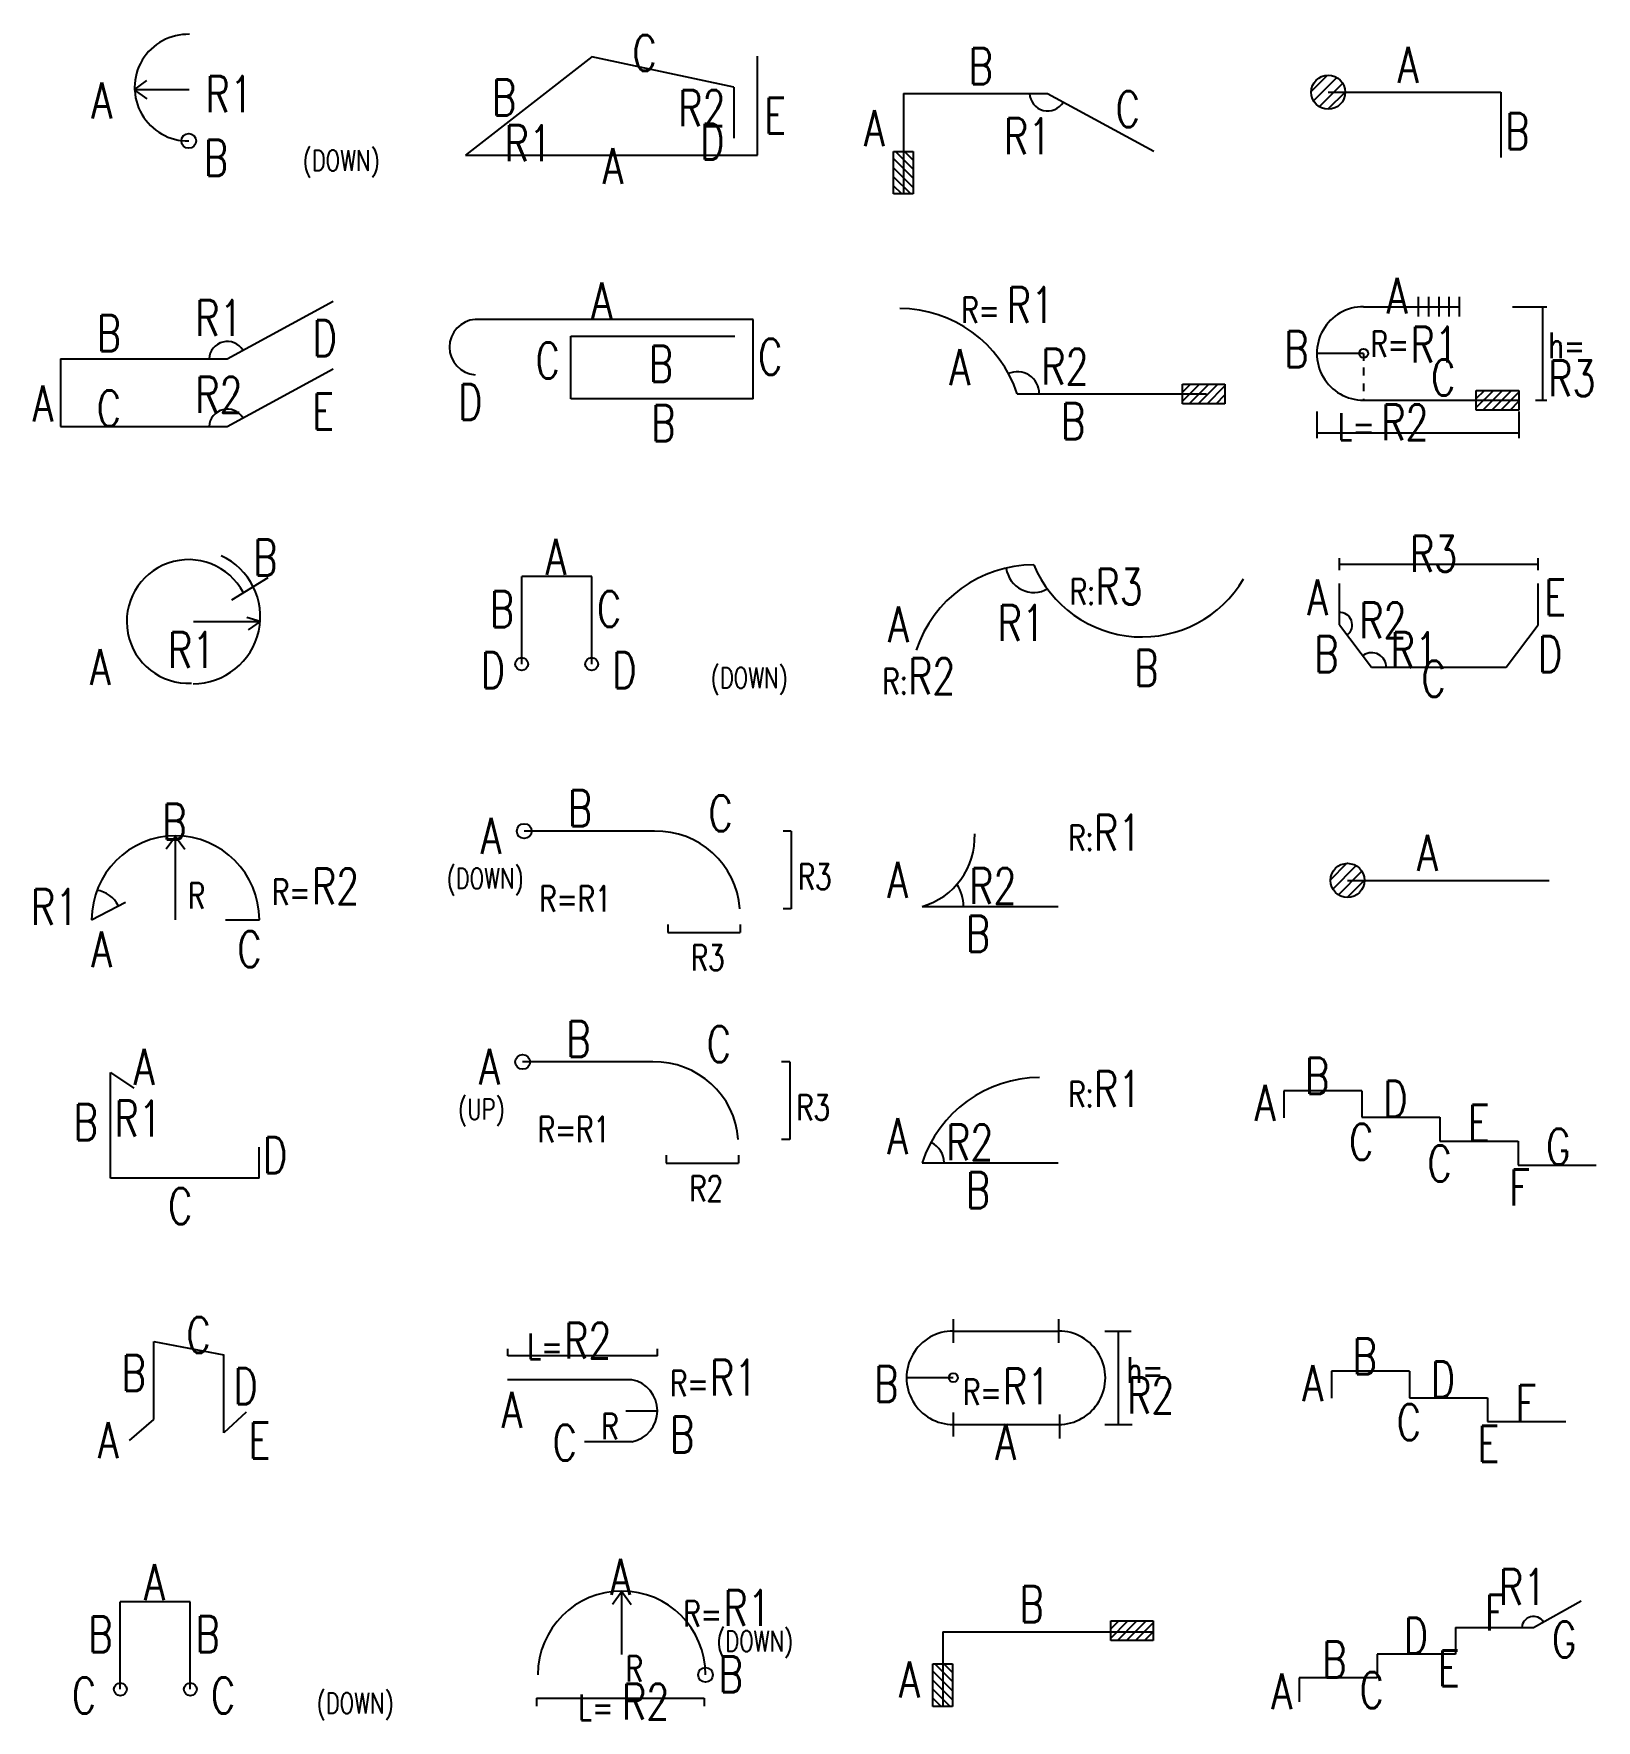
# Model space of a CAD drawing. Header units: millimetres. Extents: x -0.4 to 11.6, y -0.2 to 49.8.
# Drawn here: x 2.875 to 5.922, y 2.844 to 6.134 of the extents above; entities that cross this region are included whole.
import ezdxf
from ezdxf.enums import TextEntityAlignment as Align

# ---------------------------------------------------------------- set-up
doc = ezdxf.new("R2010")
doc.units = ezdxf.units.MM
for name, color, linetype in [('DIM', 7, 'Continuous'), ('SHOP', 2, 'Continuous'), ('Symbol_ly', 7, 'Continuous'), ('TEXT', 3, 'Continuous'), ('TEXTSHOP', 3, 'Continuous')]:
    doc.layers.add(name, color=color, linetype=linetype)
doc.styles.add('ROMANS', font='romans.shx', dxfattribs={"width": 0.75, "bigfont": 'whgtxt.shx'})

# ---------------------------------------------------------------- blocks, each defined once
blk = doc.blocks.new('SSBAR_SHP_407')
at = {"color": 2}
blk.add_line((-0.0193, 0.0744), (-0.1558, 0.0744), dxfattribs=at)
at = {"color": 40}
for centre in [(-0.1558, -0.096), (-0.0193, -0.096)]:
    blk.add_circle(centre, 0.0125, dxfattribs=at)
at = {"layer": 'DIM', "color": 2}
for p, q in [((-0.1558, -0.096), (-0.1558, 0.0744)), ((-0.0193, -0.096), (-0.0193, 0.0744))]:
    blk.add_line(p, q, dxfattribs=at)
at = {"layer": 'TEXT', "style": 'ROMANS', "width": 0.75}
blk.add_text('(DOWN)', height=0.04, dxfattribs=at).set_placement((0.2269, -0.1431))
at = {"layer": 'TEXT', "color": 4, "style": 'ROMANS', "width": 0.75}
blk.add_attdef('A', text='', height=0.07, dxfattribs=at).set_placement((-0.0891, 0.0781), align=Align.CENTER)
for tag, p in [('B', (-0.1709, -0.0238)), ('C', (-0.203, -0.1431))]:
    blk.add_attdef(tag, text='', height=0.07, dxfattribs=at).set_placement(p, align=Align.RIGHT)
for tag, p in [('B', (-0.0091, -0.0236)), ('C', (0.0209, -0.1431))]:
    blk.add_attdef(tag, p, '', height=0.07, dxfattribs=at)
blk = doc.blocks.new('SSBAR_SHP_408')
at = {"color": 2}
blk.add_line((-0.0902, 0.0823), (0.0462, 0.0563), dxfattribs=at)
at = {"color": 40}
for p, q in [((0.0896, -0.0554), (0.0462, -0.096)), ((-0.1378, -0.1109), (-0.0902, -0.07))]:
    blk.add_line(p, q, dxfattribs=at)
at = {"layer": 'DIM', "color": 2}
for p, q in [((-0.0902, -0.07), (-0.0902, 0.0823)), ((0.0462, -0.096), (0.0462, 0.0563))]:
    blk.add_line(p, q, dxfattribs=at)
at = {"layer": 'TEXT', "color": 4, "style": 'ROMANS', "width": 0.75}
for tag, p in [('C', (-0.0269, 0.06)), ('D', (0.0649, -0.0399)), ('E', (0.0945, -0.1459))]:
    blk.add_attdef(tag, p, '', height=0.07, dxfattribs=at)
for tag, p in [('B', (-0.1059, -0.0141)), ('A', (-0.159, -0.145))]:
    blk.add_attdef(tag, text='', height=0.07, dxfattribs=at).set_placement(p, align=Align.RIGHT)
blk = doc.blocks.new('SSBAR_SHP_409')
at = {"color": 40}
for p, q in [((-0.1747, -0.0992), (-0.1747, 0.1072)), ((-0.1747, 0.1072), (-0.1293, 0.0769)), ((0.1148, -0.0992), (0.1148, -0.0388)), ((0.1148, -0.0992), (-0.1747, -0.0992))]:
    blk.add_line(p, q, dxfattribs=at)
at = {"layer": 'TEXTSHOP', "color": 4, "style": 'ROMANS', "width": 0.75}
for tag, p in [('A', (-0.1296, 0.0833)), ('R1', (-0.1673, -0.0176)), ('D', (0.1223, -0.089))]:
    blk.add_attdef(tag, p, '', height=0.07, dxfattribs=at)
blk.add_attdef('B', text='', height=0.07, dxfattribs=at).set_placement((-0.1997, -0.0246), align=Align.RIGHT)
blk.add_attdef('C', text='', height=0.07, dxfattribs=at).set_placement((-0.0389, -0.1884), align=Align.CENTER)
blk = doc.blocks.new('SSBAR_SHP_410')
at = {"color": 0}
for p, q in [((-0.0482, 0.0676), (-0.0663, 0.0426)), ((-0.0482, -0.0948), (-0.0482, 0.0676)), ((-0.0482, 0.0676), (-0.0301, 0.0426))]:
    blk.add_line(p, q, dxfattribs=at)
at = {"color": 40}
for p, q in [((-0.2117, -0.0948), (-0.1454, -0.0604)), ((0.0491, -0.0948), (0.1153, -0.0948))]:
    blk.add_line(p, q, dxfattribs=at)
blk.add_arc((-0.0482, -0.0948), 0.1635, 0, 180, dxfattribs=at)
at = {"color": 7}
blk.add_arc((-0.2117, -0.0948), 0.0587, 27.8811, 79.8322, dxfattribs=at)
at = {"layer": 'TEXTSHOP', "color": 3, "style": 'ROMANS', "width": 0.75}
blk.add_text('R', height=0.05, dxfattribs=at).set_placement((-0.0073, -0.0231), align=Align.TOP_CENTER)
blk.add_text('R=', height=0.05, dxfattribs=at).set_placement((0.1397, -0.0657))
at = {"layer": 'TEXTSHOP', "color": 4, "style": 'ROMANS', "width": 0.75}
blk.add_attdef('B', text='', height=0.07, dxfattribs=at).set_placement((-0.0504, 0.0614), align=Align.CENTER)
for tag, p in [('R2', (0.2179, -0.0647)), ('C', (0.0724, -0.1873))]:
    blk.add_attdef(tag, p, '', height=0.07, dxfattribs=at)
for tag, p in [('R1', (-0.2378, -0.105)), ('A', (-0.1721, -0.1876))]:
    blk.add_attdef(tag, text='', height=0.07, dxfattribs=at).set_placement(p, align=Align.RIGHT)
blk = doc.blocks.new('SSBAR_SHP_411')
at = {"color": 0}
for p, q in [((0.0618, 0.0291), (0.1326, 0.0725)), ((-0.0133, -0.013), (0.1167, -0.0133))]:
    blk.add_line(p, q, dxfattribs=at)
at = {"color": 2}
for centre, radius, start, end in [((-0.0227, -0.013), 0.1206, 27.5958, 272.7513), ((-0.0139, -0.0036), 0.131, 269.9746, 65.194)]:
    blk.add_arc(centre, radius, start, end, dxfattribs=at)
at = {"layer": 'DIM', "color": 7}
for q in [(0.0912, -0.005), (0.0938, -0.0294)]:
    blk.add_line((0.1167, -0.0133), q, dxfattribs=at)
at = {"layer": 'TEXTSHOP', "color": 4, "style": 'ROMANS', "width": 0.75}
blk.add_attdef('B', (0.1033, 0.0767), '', height=0.07, dxfattribs=at)
blk.add_attdef('R1', text='', height=0.07, dxfattribs=at).set_placement((-0.0167, -0.1036), align=Align.CENTER)
blk.add_attdef('A', text='', height=0.07, dxfattribs=at).set_placement((-0.1746, -0.1369), align=Align.RIGHT)
blk = doc.blocks.new('SSBAR_SHP_412')
at = {"layer": 'DIM', "color": 7}
for centre in [(0.0528, -0.0023), (0.0528, -0.1343)]:
    blk.add_arc(centre, 0.0355, 31.1121, 177.359, dxfattribs=at)
at = {"layer": 'SHOP', "color": 2}
for p, q in [((0.0525, -0.0007), (0.2596, 0.1118)), ((-0.2723, -0.0007), (-0.2723, -0.1327)), ((-0.2723, -0.0007), (0.0525, -0.0007)), ((0.0525, -0.1327), (0.2596, -0.0202)), ((-0.2723, -0.1327), (0.0525, -0.1327))]:
    blk.add_line(p, q, dxfattribs=at)
at = {"layer": 'TEXTSHOP', "color": 4, "style": 'ROMANS', "width": 0.75}
for tag, p in [('R1', (-0.0097, 0.044)), ('D', (0.2193, 0.0047)), ('R2', (-0.0097, -0.1058)), ('E', (0.2182, -0.1385))]:
    blk.add_attdef(tag, p, '', height=0.07, dxfattribs=at)
for tag, p in [('B', (-0.1781, 0.0143)), ('C', (-0.1781, -0.1323))]:
    blk.add_attdef(tag, text='', height=0.07, dxfattribs=at).set_placement(p, align=Align.CENTER)
blk.add_attdef('A', text='', height=0.07, dxfattribs=at).set_placement((-0.2864, -0.123), align=Align.RIGHT)
blk = doc.blocks.new('SSBAR_SHP_413')
at = {"color": 0}
for p, q in [((-0.1291, 0.0243), (-0.1041, 0.0424)), ((-0.0214, 0.0242), (-0.1291, 0.0243)), ((-0.1291, 0.0243), (-0.1041, 0.0062))]:
    blk.add_line(p, q, dxfattribs=at)
at = {"color": 40}
blk.add_circle((-0.0223, -0.0755), 0.0144, dxfattribs=at)
blk.add_arc((-0.0239, 0.0284), 0.104, 88.2457, 270.9126, dxfattribs=at)
at = {"layer": 'TEXTSHOP', "color": 3, "style": 'ROMANS', "width": 0.75}
blk.add_text('(DOWN)', height=0.04, dxfattribs=at).set_placement((0.1996, -0.1338))
at = {"layer": 'TEXTSHOP', "color": 4, "style": 'ROMANS', "width": 0.75}
blk.add_attdef('A', text='', height=0.07, dxfattribs=at).set_placement((-0.1715, -0.0317), align=Align.RIGHT)
for tag, p in [('R1', (0.0104, -0.0192)), ('B', (0.007, -0.1437))]:
    blk.add_attdef(tag, p, '', height=0.07, dxfattribs=at)
blk = doc.blocks.new('SSBAR_SHP_507')
at = {"color": 0}
for p, q in [((0.022, 0.0946), (0.0038, 0.0696)), ((0.022, -0.0283), (0.022, 0.0946)), ((0.022, 0.0946), (0.0401, 0.0696))]:
    blk.add_line(p, q, dxfattribs=at)
at = {"color": 40}
for p, q in [((-0.1441, -0.1135), (-0.1441, -0.1289)), ((-0.1441, -0.1135), (0.1829, -0.1135)), ((0.1829, -0.1135), (0.1829, -0.1289))]:
    blk.add_line(p, q, dxfattribs=at)
blk.add_circle((0.1854, -0.0678), 0.0144, dxfattribs=at)
blk.add_arc((0.022, -0.0678), 0.1635, 0, 180, dxfattribs=at)
at = {"layer": 'TEXTSHOP', "color": 3, "style": 'ROMANS', "width": 0.75}
for s, height, p in [('R=', 0.05, (0.1421, 0.0266)), ('(DOWN)', 0.04, (0.206, -0.022)), ('R', 0.05, (0.0295, -0.081)), ('L=    ', 0.05, (-0.0632, -0.1563))]:
    blk.add_text(s, height=height, dxfattribs=at).set_placement(p)
at = {"layer": 'TEXTSHOP', "color": 4, "style": 'ROMANS', "width": 0.75}
blk.add_attdef('A', text='', height=0.07, dxfattribs=at).set_placement((0.0198, 0.0884), align=Align.CENTER)
for tag, p in [('R1', (0.2203, 0.0276)), ('B', (0.211, -0.1019)), ('R2', (0.0226, -0.1552))]:
    blk.add_attdef(tag, p, '', height=0.07, dxfattribs=at)
blk = doc.blocks.new('SSBAR_SHP_508')
at = {"color": 40}
for p, q in [((-0.2004, 0.0542), (-0.2004, 0.0679)), ((0.0917, 0.0542), (0.0917, 0.0679)), ((0.0917, 0.0542), (-0.2004, 0.0542)), ((0.0415, 0.0078), (-0.2008, 0.0078)), ((0.0301, -0.0527), (0.0917, -0.0528)), ((0.0415, -0.1133), (-0.0507, -0.1133))]:
    blk.add_line(p, q, dxfattribs=at)
at = {"color": 2}
blk.add_arc((0.0301, -0.0527), 0.0616, 280.6823, 79.3185, dxfattribs=at)
at = {"layer": 'TEXTSHOP', "color": 3, "style": 'ROMANS', "width": 0.75}
for s, p in [('L=', (-0.0931, 0.048)), ('R', (0.0158, -0.1081))]:
    blk.add_text(s, height=0.05, dxfattribs=at).set_placement(p, align=Align.RIGHT)
blk.add_text('R=', height=0.05, dxfattribs=at).set_placement((0.1161, -0.0241))
at = {"layer": 'TEXTSHOP', "color": 4, "style": 'ROMANS', "width": 0.75}
for tag, p in [('R2', (-0.0903, 0.0491)), ('R1', (0.1942, -0.0232)), ('B', (0.116, -0.134))]:
    blk.add_attdef(tag, p, '', height=0.07, dxfattribs=at)
for tag, p in [('A', (-0.1719, -0.0857)), ('C', (-0.0656, -0.15))]:
    blk.add_attdef(tag, text='', height=0.07, dxfattribs=at).set_placement(p, align=Align.RIGHT)
blk = doc.blocks.new('SSBAR_SHP_511')
at = {"color": 2}
blk.add_line((-0.0365, 0.0744), (-0.173, 0.0744), dxfattribs=at)
at = {"color": 40}
for centre in [(-0.173, -0.096), (-0.0365, -0.096)]:
    blk.add_circle(centre, 0.0125, dxfattribs=at)
at = {"layer": 'DIM', "color": 2}
for p, q in [((-0.173, -0.096), (-0.173, 0.0744)), ((-0.0365, -0.096), (-0.0365, 0.0744))]:
    blk.add_line(p, q, dxfattribs=at)
at = {"layer": 'TEXT', "style": 'ROMANS', "width": 0.75}
blk.add_text('(DOWN)', height=0.04, dxfattribs=at).set_placement((0.1953, -0.1431))
at = {"layer": 'TEXT', "color": 4, "style": 'ROMANS', "width": 0.75}
blk.add_attdef('A', text='', height=0.07, dxfattribs=at).set_placement((-0.1063, 0.0781), align=Align.CENTER)
for tag, p in [('B', (-0.1881, -0.0238)), ('D', (-0.2056, -0.1431))]:
    blk.add_attdef(tag, text='', height=0.07, dxfattribs=at).set_placement(p, align=Align.RIGHT)
for tag, p in [('C', (-0.0263, -0.0236)), ('D', (0.0037, -0.1431))]:
    blk.add_attdef(tag, p, '', height=0.07, dxfattribs=at)
blk = doc.blocks.new('SSBAR_SHP_512')
at = {"color": 2}
for p, q in [((-0.0773, -0.0787), (-0.0773, 0.0435)), ((-0.0773, 0.0435), (0.2426, 0.0435)), ((0.2786, -0.0787), (-0.0773, -0.0787))]:
    blk.add_line(p, q, dxfattribs=at)
blk.add_arc((-0.2599, 0.0223), 0.0541, 93.999, 266.001, dxfattribs=at)
at = {"layer": 'SHOP', "color": 2}
for p, q in [((0.2786, 0.0762), (-0.2636, 0.0762)), ((0.2786, -0.0787), (0.2786, 0.0762))]:
    blk.add_line(p, q, dxfattribs=at)
at = {"layer": 'TEXTSHOP', "color": 4, "style": 'ROMANS', "width": 0.75}
for tag, p in [('A', (-0.0168, 0.0781)), ('B', (0.0985, -0.0455)), ('D', (-0.2733, -0.1198)), ('B', (0.1029, -0.1611))]:
    blk.add_attdef(tag, text='', height=0.07, dxfattribs=at).set_placement(p, align=Align.CENTER)
blk.add_attdef('C', (0.288, -0.0316), '', height=0.07, dxfattribs=at)
blk.add_attdef('C', text='', height=0.07, dxfattribs=at).set_placement((-0.0988, -0.039), align=Align.RIGHT)
blk = doc.blocks.new('SSBAR_SHP_513')
at = {"color": 2}
for p, q in [((0.2869, -0.1034), (0.2869, 0.0899)), ((0.2407, 0.0291), (0.2407, -0.0703))]:
    blk.add_line(p, q, dxfattribs=at)
at = {"layer": 'SHOP', "color": 2}
for p, q in [((-0.0364, 0.0885), (-0.2824, -0.1034)), ((0.2407, 0.0291), (-0.0364, 0.0885)), ((-0.2824, -0.1034), (0.2869, -0.1034))]:
    blk.add_line(p, q, dxfattribs=at)
at = {"layer": 'TEXTSHOP', "color": 4, "style": 'ROMANS', "width": 0.75}
for tag, p in [('C', (0.0428, 0.0609)), ('E', (0.3, -0.0614)), ('R1', (-0.2063, -0.1151))]:
    blk.add_attdef(tag, p, '', height=0.07, dxfattribs=at)
for tag, p in [('B', (-0.1837, -0.0257)), ('R2', (0.2243, -0.0465)), ('D', (0.2221, -0.112))]:
    blk.add_attdef(tag, text='', height=0.07, dxfattribs=at).set_placement(p, align=Align.RIGHT)
blk.add_attdef('A', text='', height=0.07, dxfattribs=at).set_placement((0.0048, -0.1596), align=Align.CENTER)
blk = doc.blocks.new('SSBAR_SHP_607')
at = {"color": 40}
for p, q in [((0.1757, -0.0009), (0.1757, 0.0374)), ((0.1757, 0.0374), (0.2586, 0.0374)), ((0.1757, 0.004), (0.2091, 0.0374)), ((0.1757, 0.0217), (0.1914, 0.0374)), ((0.1885, -0.0009), (0.2268, 0.0374)), ((0.2061, -0.0009), (0.2445, 0.0374)), ((0.2238, -0.0009), (0.2586, 0.0339)), ((0.2586, 0.0374), (0.2586, -0.0009)), ((0.2415, -0.0009), (0.2586, 0.0163)), ((0.2586, -0.0009), (0.1757, -0.0009)), ((-0.1711, -0.0463), (-0.1328, -0.0463)), ((-0.1711, -0.1293), (-0.1711, -0.0463)), ((-0.1328, -0.0988), (-0.1711, -0.0605)), ((-0.1328, -0.0811), (-0.1676, -0.0463)), ((-0.1328, -0.0635), (-0.1499, -0.0463)), ((-0.1328, -0.0463), (-0.1328, -0.1293)), ((-0.1328, -0.1165), (-0.1711, -0.0782)), ((-0.1377, -0.1293), (-0.1711, -0.0959)), ((-0.1554, -0.1293), (-0.1711, -0.1135)), ((-0.1328, -0.1293), (-0.1711, -0.1293))]:
    blk.add_line(p, q, dxfattribs=at)
at = {"layer": 'SHOP', "color": 2}
for q in [(0.2586, 0.0163), (-0.152, -0.1293)]:
    blk.add_line((-0.152, 0.0163), q, dxfattribs=at)
at = {"layer": 'TEXTSHOP', "color": 4, "style": 'ROMANS', "width": 0.75}
blk.add_attdef('B', text='', height=0.07, dxfattribs=at).set_placement((0.0214, 0.0349), align=Align.CENTER)
at = {"layer": 'TEXTSHOP', "color": 30, "true_color": 0xf8991e, "style": 'ROMANS', "width": 0.75}
for tag, p in [('T2', (0.1757, 0.0451)), ('O2', (0.2586, 0.0451))]:
    blk.add_attdef(tag, text='', height=0.05, dxfattribs=at).set_placement(p, align=Align.CENTER)
for tag, p in [('T1', (-0.1258, -0.0468)), ('O1', (-0.1258, -0.131))]:
    blk.add_attdef(tag, text='', height=0.05, dxfattribs=at).set_placement(p, align=Align.MIDDLE_LEFT)
blk.add_attdef('COUPLER2', text='', height=0.05, dxfattribs=at).set_placement((0.2172, -0.0085), align=Align.TOP_CENTER)
at = {"layer": 'TEXTSHOP', "color": 4, "style": 'ROMANS', "width": 0.75}
blk.add_attdef('A', text='', height=0.07, dxfattribs=at).set_placement((-0.1966, -0.1119), align=Align.RIGHT)
at = {"layer": 'TEXTSHOP', "color": 30, "true_color": 0xf8991e, "style": 'ROMANS', "width": 0.75}
blk.add_attdef('COUPLER1', text='', height=0.05, dxfattribs=at).set_placement((-0.0351, -0.1939), align=Align.MIDDLE_RIGHT)
blk = doc.blocks.new('SSBAR_SHP_608')
at = {"color": 40}
for p, q in [((-0.1314, 0.1261), (-0.1314, 0.0795)), ((-0.1314, 0.1028), (0.0739, 0.1028)), ((0.0739, 0.1261), (0.0739, 0.0795)), ((0.1644, 0.1028), (0.2154, 0.1028)), ((0.1909, -0.0796), (0.1909, 0.1028)), ((-0.1314, -0.0563), (-0.1314, -0.1029)), ((0.0759, -0.0599), (0.0759, -0.1065)), ((-0.1314, -0.0796), (0.0759, -0.0796)), ((0.1644, -0.0796), (0.2173, -0.0796))]:
    blk.add_line(p, q, dxfattribs=at)
at = {"color": 0}
blk.add_line((-0.1314, 0.0116), (-0.2226, 0.0116), dxfattribs=at)
at = {"color": 2}
blk.add_circle((-0.1314, 0.0116), 0.00875, dxfattribs=at)
for centre, start, end in [((-0.1314, 0.0116), 90, 270.0005), ((0.0739, 0.0116), 269.9995, 90)]:
    blk.add_arc(centre, 0.0912, start, end, dxfattribs=at)
at = {"layer": 'TEXTSHOP', "color": 3, "style": 'ROMANS', "width": 0.75}
for s, p in [('h=', (0.2061, 0.0019)), ('R=', (-0.1127, -0.0409))]:
    blk.add_text(s, height=0.05, dxfattribs=at).set_placement(p)
at = {"layer": 'TEXTSHOP', "color": 4, "style": 'ROMANS', "width": 0.75}
blk.add_attdef('B', text='', height=0.07, dxfattribs=at).set_placement((-0.2387, -0.0355), align=Align.RIGHT)
for tag, p in [('R1', (-0.0345, -0.04)), ('R2', (0.2075, -0.0579))]:
    blk.add_attdef(tag, p, '', height=0.07, dxfattribs=at)
blk.add_attdef('A', text='', height=0.07, dxfattribs=at).set_placement((-0.0293, -0.1484), align=Align.CENTER)
blk = doc.blocks.new('SSBAR_SHP_609')
at = {"color": 2}
blk.add_line((-0.1924, -0.069), (0.0733, -0.069), dxfattribs=at)
blk.add_arc((0.0383, -0.1455), 0.243, 90.344, 161.645, dxfattribs=at)
at = {"color": 40}
blk.add_arc((-0.1924, -0.069), 0.0431, 0.434, 65.0551, dxfattribs=at)
at = {"layer": 'TEXTSHOP', "style": 'ROMANS', "width": 0.75}
blk.add_text('R:', height=0.05, dxfattribs=at).set_placement((0.1425, 0.0399), align=Align.RIGHT)
at = {"layer": 'TEXTSHOP', "color": 4, "style": 'ROMANS', "width": 0.75}
for tag, p in [('R1', (0.1429, 0.0399)), ('R2', (-0.1455, -0.064))]:
    blk.add_attdef(tag, p, '', height=0.07, dxfattribs=at)
blk.add_attdef('A', text='', height=0.07, dxfattribs=at).set_placement((-0.2195, -0.0521), align=Align.RIGHT)
blk.add_attdef('B', text='', height=0.07, dxfattribs=at).set_placement((-0.0834, -0.1572), align=Align.CENTER)
blk = doc.blocks.new('SSBAR_SHP_610')
at = {"color": 2}
blk.add_line((-0.1924, -0.069), (0.0733, -0.069), dxfattribs=at)
blk.add_arc((-0.2311, 0.0671), 0.1415, 285.8638, 2.1696, dxfattribs=at)
at = {"color": 40}
blk.add_arc((-0.1924, -0.069), 0.0809, 360, 32.5606, dxfattribs=at)
at = {"layer": 'TEXTSHOP', "style": 'ROMANS', "width": 0.75}
blk.add_text('R:', height=0.05, dxfattribs=at).set_placement((0.1425, 0.0399), align=Align.RIGHT)
at = {"layer": 'TEXTSHOP', "color": 4, "style": 'ROMANS', "width": 0.75}
for tag, p in [('R1', (0.1429, 0.0399)), ('R2', (-0.1005, -0.064))]:
    blk.add_attdef(tag, p, '', height=0.07, dxfattribs=at)
blk.add_attdef('A', text='', height=0.07, dxfattribs=at).set_placement((-0.2195, -0.0521), align=Align.RIGHT)
blk.add_attdef('B', text='', height=0.07, dxfattribs=at).set_placement((-0.0834, -0.1572), align=Align.CENTER)
blk = doc.blocks.new('SSBAR_SHP_611')
at = {"color": 2}
blk.add_arc((0.0268, -0.1455), 0.243, 90.344, 161.645, dxfattribs=at)
at = {"color": 40}
for centre, radius, start, end in [((0.0254, 0.0975), 0.0539, 187.3449, 300.2836), ((0.2369, 0.1861), 0.2293, 202.7176, 329.6277)]:
    blk.add_arc(centre, radius, start, end, dxfattribs=at)
at = {"layer": 'TEXTSHOP', "style": 'ROMANS', "width": 0.75}
for p in [(0.1453, 0.0199), (-0.2201, -0.1549)]:
    blk.add_text('R:', height=0.05, dxfattribs=at).set_placement(p, align=Align.RIGHT)
at = {"layer": 'TEXTSHOP', "color": 4, "style": 'ROMANS', "width": 0.75}
for tag, p in [('R3', (0.1458, 0.0199)), ('R2', (-0.2196, -0.1549))]:
    blk.add_attdef(tag, p, '', height=0.07, dxfattribs=at)
for tag, p in [('A', (-0.2181, -0.0535)), ('R1', (0.0473, -0.0509))]:
    blk.add_attdef(tag, text='', height=0.07, dxfattribs=at).set_placement(p, align=Align.RIGHT)
blk.add_attdef('B', text='', height=0.07, dxfattribs=at).set_placement((0.2449, -0.1385), align=Align.CENTER)
blk = doc.blocks.new('SSBAR_SHP_612')
at = {"color": 40}
for p, q in [((0.3155, -0.0882), (0.3155, -0.0499)), ((0.3155, -0.0499), (0.3984, -0.0499)), ((0.3155, -0.0833), (0.3489, -0.0499)), ((0.3155, -0.0656), (0.3312, -0.0499)), ((0.3283, -0.0882), (0.3666, -0.0499)), ((0.3459, -0.0882), (0.3843, -0.0499)), ((0.3636, -0.0882), (0.3984, -0.0534)), ((0.3984, -0.0499), (0.3984, -0.0882)), ((0.3984, -0.0882), (0.3155, -0.0882)), ((0.3813, -0.0882), (0.3984, -0.071))]:
    blk.add_line(p, q, dxfattribs=at)
at = {"color": 2}
blk.add_line((-0.0068, -0.069), (0.3622, -0.069), dxfattribs=at)
blk.add_arc((-0.2374, -0.1455), 0.243, 18.355, 89.656, dxfattribs=at)
at = {"color": 40}
blk.add_arc((-0.0068, -0.069), 0.0431, 0.434, 113.6873, dxfattribs=at)
at = {"layer": 'TEXTSHOP', "style": 'ROMANS', "width": 0.75}
blk.add_text('R=', height=0.05, dxfattribs=at).set_placement((-0.0405, 0.0694), align=Align.RIGHT)
at = {"layer": 'TEXTSHOP', "color": 4, "style": 'ROMANS', "width": 0.75}
for tag, p in [('R1', (-0.027, 0.0694)), ('R2', (0.0401, -0.051))]:
    blk.add_attdef(tag, p, '', height=0.07, dxfattribs=at)
blk.add_attdef('A', text='', height=0.07, dxfattribs=at).set_placement((-0.0984, -0.0521), align=Align.RIGHT)
at = {"layer": 'TEXTSHOP', "color": 30, "true_color": 0xf8991e, "style": 'ROMANS', "width": 0.75}
for tag, p in [('T1', (0.3155, -0.0422)), ('O1', (0.3984, -0.0422))]:
    blk.add_attdef(tag, text='', height=0.05, dxfattribs=at).set_placement(p, align=Align.CENTER)
at = {"layer": 'TEXTSHOP', "color": 4, "style": 'ROMANS', "width": 0.75}
blk.add_attdef('B', text='', height=0.07, dxfattribs=at).set_placement((0.1022, -0.1572), align=Align.CENTER)
at = {"layer": 'TEXTSHOP', "color": 30, "true_color": 0xf8991e, "style": 'ROMANS', "width": 0.75}
blk.add_attdef('COUPLER1', text='', height=0.05, dxfattribs=at).set_placement((0.3569, -0.0958), align=Align.TOP_CENTER)
blk = doc.blocks.new('SSBAR_SHP_613')
at = {"color": 40}
for p, q in [((-0.2478, -0.096), (-0.2094, -0.096)), ((-0.2478, -0.179), (-0.2478, -0.096)), ((-0.2094, -0.1308), (-0.2442, -0.096)), ((-0.2094, -0.1132), (-0.2266, -0.096)), ((-0.2094, -0.096), (-0.2094, -0.179)), ((-0.2094, -0.1485), (-0.2478, -0.1102)), ((-0.2094, -0.1662), (-0.2478, -0.1279)), ((-0.2143, -0.179), (-0.2478, -0.1456)), ((-0.232, -0.179), (-0.2478, -0.1632)), ((-0.2094, -0.179), (-0.2478, -0.179))]:
    blk.add_line(p, q, dxfattribs=at)
at = {"layer": 'DIM', "color": 7}
blk.add_arc((0.0528, 0.0184), 0.0355, 182.641, 328.8879, dxfattribs=at)
at = {"layer": 'SHOP', "color": 2}
for p, q in [((-0.2286, 0.0167), (-0.2286, -0.179)), ((-0.2286, 0.0167), (0.0525, 0.0167)), ((0.0525, 0.0167), (0.2596, -0.0958))]:
    blk.add_line(p, q, dxfattribs=at)
at = {"layer": 'TEXTSHOP', "color": 4, "style": 'ROMANS', "width": 0.75}
for tag, p in [('B', (-0.0778, 0.0354)), ('R1', (0.0136, -0.1015))]:
    blk.add_attdef(tag, text='', height=0.07, dxfattribs=at).set_placement(p, align=Align.CENTER)
blk.add_attdef('C', (0.1852, -0.0486), '', height=0.07, dxfattribs=at)
blk.add_attdef('A', text='', height=0.07, dxfattribs=at).set_placement((-0.2651, -0.0855), align=Align.RIGHT)
at = {"layer": 'TEXTSHOP', "color": 30, "true_color": 0xf8991e, "style": 'ROMANS', "width": 0.75}
for tag, p in [('T1', (-0.2024, -0.0965)), ('O1', (-0.2024, -0.1807))]:
    blk.add_attdef(tag, text='', height=0.05, dxfattribs=at).set_placement(p, align=Align.MIDDLE_LEFT)
blk.add_attdef('COUPLER1', text='', height=0.05, dxfattribs=at).set_placement((-0.265, -0.1375), align=Align.MIDDLE_RIGHT)
blk = doc.blocks.new('SSBAR_SHP_707')
at = {"color": 2}
for p, q in [((0.0477, -0.0273), (-0.1048, -0.0273)), ((-0.1048, -0.0273), (-0.1048, -0.0739)), ((-0.1048, -0.0739), (-0.2572, -0.0739)), ((-0.2572, -0.0739), (-0.2572, -0.1206))]:
    blk.add_line(p, q, dxfattribs=at)
at = {"layer": 'DIM', "color": 7}
blk.add_arc((0.2, 0.0234), 0.0227, 31.1121, 177.359, dxfattribs=at)
at = {"layer": 'SHOP', "color": 2}
for p, q in [((0.1998, 0.0245), (0.2928, 0.0763)), ((0.0477, 0.0245), (0.0477, -0.0273)), ((0.0477, 0.0245), (0.1998, 0.0245))]:
    blk.add_line(p, q, dxfattribs=at)
at = {"layer": 'TEXTSHOP', "color": 4, "style": 'ROMANS', "width": 0.75}
for tag, p in [('R1', (0.225, 0.0685)), ('F', (0.1454, 0.0184)), ('D', (-0.0057, -0.0264)), ('B', (-0.1645, -0.073)), ('A', (-0.2705, -0.135))]:
    blk.add_attdef(tag, text='', height=0.07, dxfattribs=at).set_placement(p, align=Align.RIGHT)
for tag, p in [('G', (0.236, -0.034)), ('E', (0.0136, -0.0902)), ('C', (-0.1392, -0.1326))]:
    blk.add_attdef(tag, p, '', height=0.07, dxfattribs=at)
blk = doc.blocks.new('SSBAR_SHP_708')
at = {"color": 2}
for p, q in [((-0.1941, 0.0245), (-0.1941, -0.0283)), ((-0.042, -0.0273), (0.1104, -0.0273)), ((0.1104, -0.0273), (0.1104, -0.0739)), ((0.1104, -0.0739), (0.2628, -0.0739))]:
    blk.add_line(p, q, dxfattribs=at)
at = {"layer": 'SHOP', "color": 2}
for q in [(-0.1941, 0.0245), (-0.042, -0.0273)]:
    blk.add_line((-0.042, 0.0245), q, dxfattribs=at)
at = {"layer": 'TEXTSHOP', "color": 4, "style": 'ROMANS', "width": 0.75}
for tag, p in [('B', (-0.1526, 0.0184)), ('D', (-0.0001, -0.0264)), ('F', (0.1649, -0.073))]:
    blk.add_attdef(tag, p, '', height=0.07, dxfattribs=at)
for tag, p in [('A', (-0.21, -0.034)), ('C', (-0.0193, -0.11)), ('E', (0.1335, -0.1524))]:
    blk.add_attdef(tag, text='', height=0.07, dxfattribs=at).set_placement(p, align=Align.RIGHT)
blk = doc.blocks.new('SSBAR_SHP_709')
at = {"color": 2}
for p, q in [((-0.287, 0.0715), (-0.287, 0.0187)), ((-0.1349, 0.0198), (0.0175, 0.0198)), ((0.0175, 0.0198), (0.0175, -0.0269)), ((0.0175, -0.0269), (0.17, -0.0269)), ((0.17, -0.0269), (0.17, -0.0735)), ((0.17, -0.0735), (0.3224, -0.0735))]:
    blk.add_line(p, q, dxfattribs=at)
at = {"layer": 'SHOP', "color": 2}
for q in [(-0.287, 0.0715), (-0.1349, 0.0198)]:
    blk.add_line((-0.1349, 0.0715), q, dxfattribs=at)
at = {"layer": 'TEXTSHOP', "color": 4, "style": 'ROMANS', "width": 0.75}
for tag, p in [('B', (-0.2455, 0.0655)), ('D', (-0.093, 0.0207)), ('E', (0.072, -0.026)), ('G', (0.2245, -0.0726))]:
    blk.add_attdef(tag, p, '', height=0.07, dxfattribs=at)
for tag, p in [('A', (-0.3029, 0.013)), ('C', (-0.1122, -0.063)), ('C', (0.0406, -0.1054)), ('F', (0.193, -0.152))]:
    blk.add_attdef(tag, text='', height=0.07, dxfattribs=at).set_placement(p, align=Align.RIGHT)
blk = doc.blocks.new('SSBAR_SHP_710')
at = {"layer": 'SHOP', "color": 2}
blk.add_line((-0.1627, -0.0181), (0.2305, -0.0181), dxfattribs=at)
at = {"layer": 'Symbol_ly', "ltscale": 3}
for p, q in [((-0.196, -0.0169), (-0.1639, 0.0152)), ((-0.1915, -0.0349), (-0.146, 0.0107)), ((-0.1805, -0.0463), (-0.1345, -0.0003)), ((-0.1632, -0.0515), (-0.1294, -0.0176))]:
    blk.add_line(p, q, dxfattribs=at)
blk.add_circle((-0.1627, -0.0181), 0.0333, dxfattribs=at)
at = {"layer": 'TEXTSHOP', "color": 4, "style": 'ROMANS', "width": 0.75}
blk.add_attdef('A', text='', height=0.07, dxfattribs=at).set_placement((-0.0068, 0.0005), align=Align.CENTER)
blk = doc.blocks.new('SSBAR_SHP_711')
at = {"color": 40}
for p, q in [((-0.1781, 0.0868), (-0.1781, 0.1105)), ((-0.1781, 0.0988), (0.2093, 0.0988)), ((0.2093, 0.0868), (0.2093, 0.1105)), ((-0.1781, -0.0198), (-0.1156, -0.1023)), ((0.1468, -0.1023), (0.2093, -0.0198))]:
    blk.add_line(p, q, dxfattribs=at)
for centre, radius, start, end in [((-0.1781, -0.0198), 0.0246, 307.405, 93.493), ((-0.1156, -0.1023), 0.0283, 359.2125, 123.8172)]:
    blk.add_arc(centre, radius, start, end, dxfattribs=at)
at = {"layer": 'SHOP', "color": 2}
for p, q in [((-0.1781, -0.0198), (-0.1781, 0.0608)), ((0.2093, -0.0198), (0.2093, 0.0608)), ((-0.1156, -0.1023), (0.1468, -0.1023))]:
    blk.add_line(p, q, dxfattribs=at)
at = {"layer": 'TEXTSHOP', "color": 4, "style": 'ROMANS', "width": 0.75}
for tag, p in [('R3', (0.0052, 0.0841)), ('C', (0.0052, -0.1597))]:
    blk.add_attdef(tag, text='', height=0.07, dxfattribs=at).set_placement(p, align=Align.CENTER)
for tag, p in [('A', (-0.2008, -0.0009)), ('B', (-0.1801, -0.1116))]:
    blk.add_attdef(tag, text='', height=0.07, dxfattribs=at).set_placement(p, align=Align.RIGHT)
for tag, p in [('E', (0.2207, -0.0009)), ('R2', (-0.1398, -0.0459)), ('R1', (-0.0786, -0.104)), ('D', (0.2086, -0.1116))]:
    blk.add_attdef(tag, p, '', height=0.07, dxfattribs=at)
blk = doc.blocks.new('SSBAR_SHP_712')
at = {"color": 40}
for p, q in [((-0.1314, 0.101), (0.0551, 0.101)), ((-0.0249, 0.1202), (-0.0249, 0.0818)), ((-0.0049, 0.1202), (-0.0049, 0.0818)), ((0.0151, 0.1202), (0.0151, 0.0818)), ((0.0351, 0.1202), (0.0351, 0.0818)), ((0.0551, 0.1202), (0.0551, 0.0818)), ((0.1588, 0.101), (0.2263, 0.101)), ((0.2185, -0.0814), (0.2185, 0.1005)), ((0.0884, -0.078), (0.1042, -0.0622)), ((0.0884, -0.0957), (0.1219, -0.0622)), ((0.0884, -0.0622), (0.1714, -0.0622)), ((0.0884, -0.1005), (0.0884, -0.0622)), ((0.1012, -0.1005), (0.1396, -0.0622)), ((0.1189, -0.1005), (0.1572, -0.0622)), ((0.1366, -0.1005), (0.1714, -0.0657)), ((0.1714, -0.0622), (0.1714, -0.1005)), ((-0.1314, -0.0814), (0.1714, -0.0814)), ((0.1543, -0.1005), (0.1714, -0.0834)), ((0.204, -0.0814), (0.2263, -0.0814)), ((-0.2226, -0.1034), (-0.2226, -0.1553)), ((0.1714, -0.1005), (0.0884, -0.1005)), ((0.1714, -0.1034), (0.1714, -0.1553)), ((-0.2226, -0.145), (0.1714, -0.145))]:
    blk.add_line(p, q, dxfattribs=at)
at = {"color": 0}
for p, q in [((-0.1314, 0.0098), (-0.2226, 0.0098)), ((-0.1314, 0.0098), (-0.1314, -0.0048)), ((-0.1314, -0.0179), (-0.1314, -0.0332)), ((-0.1314, -0.0485), (-0.1314, -0.0638)), ((-0.1314, -0.0784), (-0.1314, -0.0814))]:
    blk.add_line(p, q, dxfattribs=at)
at = {"color": 2}
blk.add_circle((-0.1314, 0.0098), 0.00875, dxfattribs=at)
blk.add_arc((-0.1314, 0.0098), 0.0912, 90, 270.0005, dxfattribs=at)
at = {"layer": 'TEXTSHOP', "color": 3, "style": 'ROMANS', "width": 0.75}
for s, height, p in [('R=', 0.05, (-0.1181, 0.0033)), ('h=', 0.05, (0.2286, 0.0005)), ('L=', 0.05292, (-0.1821, -0.1596))]:
    blk.add_text(s, height=height, dxfattribs=at).set_placement(p)
at = {"layer": 'TEXTSHOP', "color": 30, "true_color": 0xf8991e, "style": 'ROMANS', "width": 0.75}
for tag, p in [('COUPLER1', (0.0379, 0.1702)), ('COUPLER2', (0.0433, -0.1156))]:
    blk.add_attdef(tag, text='', height=0.05, dxfattribs=at).set_placement(p, align=Align.TOP_LEFT)
at = {"layer": 'TEXTSHOP', "color": 4, "style": 'ROMANS', "width": 0.75}
for tag, p in [('A', (-0.0456, 0.0876)), ('B', (-0.2387, -0.0168))]:
    blk.add_attdef(tag, text='', height=0.07, dxfattribs=at).set_placement(p, align=Align.RIGHT)
for tag, p in [('R1', (-0.04, 0.0043)), ('R3', (0.2286, -0.0738)), ('R2', (-0.0969, -0.1596))]:
    blk.add_attdef(tag, p, '', height=0.07, dxfattribs=at)
blk.add_attdef('C', text='', height=0.07, dxfattribs=at).set_placement((-0.0319, -0.072), align=Align.CENTER)
at = {"layer": 'TEXTSHOP', "color": 30, "true_color": 0xf8991e, "style": 'ROMANS', "width": 0.75}
for tag, p in [('T2', (0.0932, -0.0546)), ('O2', (0.1761, -0.0546))]:
    blk.add_attdef(tag, text='', height=0.05, dxfattribs=at).set_placement(p, align=Align.CENTER)
blk = doc.blocks.new('SSBAR_SHP_713')
at = {"color": 2}
blk.add_line((0.136, 0.0194), (0.136, -0.1082), dxfattribs=at)
at = {"layer": 'SHOP', "color": 2}
blk.add_line((-0.2003, 0.0194), (0.136, 0.0194), dxfattribs=at)
at = {"layer": 'Symbol_ly', "ltscale": 3}
for p, q in [((-0.2336, 0.0206), (-0.2015, 0.0527)), ((-0.2291, 0.0027), (-0.1835, 0.0482)), ((-0.2181, -0.0088), (-0.1721, 0.0372)), ((-0.2008, -0.0139), (-0.1669, 0.0199))]:
    blk.add_line(p, q, dxfattribs=at)
blk.add_circle((-0.2003, 0.0194), 0.0333, dxfattribs=at)
at = {"layer": 'TEXTSHOP', "color": 4, "style": 'ROMANS', "width": 0.75}
blk.add_attdef('A', text='', height=0.07, dxfattribs=at).set_placement((-0.0444, 0.038), align=Align.CENTER)
blk.add_attdef('B', (0.1446, -0.0917), '', height=0.07, dxfattribs=at)
blk = doc.blocks.new('SSBAR_SHP_510')
at = {"color": 2}
blk.add_line((0.1013, 0.0768), (-0.1528, 0.0768), dxfattribs=at)
at = {"color": 40}
for p, q in [((0.3679, 0.0768), (0.352, 0.0768)), ((0.3679, 0.0768), (0.3679, -0.0746)), ((0.3679, -0.0746), (0.352, -0.0746)), ((0.1272, -0.1052), (0.1272, -0.1207)), ((0.1272, -0.1207), (0.2681, -0.1207)), ((0.2681, -0.1052), (0.2681, -0.1207))]:
    blk.add_line(p, q, dxfattribs=at)
blk.add_circle((-0.1528, 0.0768), 0.0144, dxfattribs=at)
at = {"color": 2}
blk.add_arc((0.1046, -0.0868), 0.1636, 4.2905, 91.1714, dxfattribs=at)
at = {"layer": 'TEXTSHOP', "color": 3, "style": 'ROMANS', "width": 0.75}
blk.add_text('(DOWN)', height=0.04, dxfattribs=at).set_placement((-0.1539, -0.0354), align=Align.RIGHT)
at = {"layer": 'TEXTSHOP', "style": 'ROMANS', "width": 0.75}
blk.add_text('R=', height=0.05, dxfattribs=at).set_placement((-0.048, -0.0799), align=Align.RIGHT)
at = {"layer": 'TEXTSHOP', "color": 4, "style": 'ROMANS', "width": 0.75}
for tag, height, p in [('B', 0.07, (-0.044, 0.0864)), ('R2', 0.05, (0.2049, -0.1951))]:
    blk.add_attdef(tag, text='', height=height, dxfattribs=at).set_placement(p, align=Align.CENTER)
for tag, p, height in [('C', (0.2064, 0.0765), 0.07), ('R3', (0.3806, -0.0371), 0.05), ('R1', (-0.0488, -0.0799), 0.05)]:
    blk.add_attdef(tag, p, '', height=height, dxfattribs=at)
blk.add_attdef('A', text='', height=0.07, dxfattribs=at).set_placement((-0.1971, 0.0326), align=Align.RIGHT)
blk = doc.blocks.new('SSBAR_SHP_509')
at = {"color": 2}
blk.add_line((0.1013, 0.0768), (-0.1528, 0.0768), dxfattribs=at)
at = {"color": 40}
for p, q in [((0.3679, 0.0768), (0.352, 0.0768)), ((0.3679, 0.0768), (0.3679, -0.0746)), ((0.3679, -0.0746), (0.352, -0.0746)), ((0.1272, -0.1052), (0.1272, -0.1207)), ((0.1272, -0.1207), (0.2681, -0.1207)), ((0.2681, -0.1052), (0.2681, -0.1207))]:
    blk.add_line(p, q, dxfattribs=at)
blk.add_circle((-0.1528, 0.0768), 0.0144, dxfattribs=at)
at = {"color": 2}
blk.add_arc((0.1046, -0.0868), 0.1636, 4.2905, 91.1714, dxfattribs=at)
at = {"layer": 'TEXTSHOP', "color": 3, "style": 'ROMANS', "width": 0.75}
blk.add_text('(UP)', height=0.04, dxfattribs=at).set_placement((-0.1878, -0.0354), align=Align.RIGHT)
at = {"layer": 'TEXTSHOP', "style": 'ROMANS', "width": 0.75}
blk.add_text('R=', height=0.05, dxfattribs=at).set_placement((-0.048, -0.0799), align=Align.RIGHT)
at = {"layer": 'TEXTSHOP', "color": 4, "style": 'ROMANS', "width": 0.75}
for tag, height, p in [('B', 0.07, (-0.044, 0.0864)), ('R2', 0.05, (0.2049, -0.1951))]:
    blk.add_attdef(tag, text='', height=height, dxfattribs=at).set_placement(p, align=Align.CENTER)
for tag, p, height in [('C', (0.2064, 0.0765), 0.07), ('R3', (0.3806, -0.0371), 0.05), ('R1', (-0.0488, -0.0799), 0.05)]:
    blk.add_attdef(tag, p, '', height=height, dxfattribs=at)
blk.add_attdef('A', text='', height=0.07, dxfattribs=at).set_placement((-0.1971, 0.0326), align=Align.RIGHT)

msp = doc.modelspace()

# ---------------------------------------------------------------- block references
for name, p, values in [('SSBAR_SHP_413', (3.2, 6), {'B': 'B', 'R1': 'R1', 'A': 'A'}), ('SSBAR_SHP_513', (4, 6), {'R2': 'R2', 'E': 'E', 'D': 'D', 'C': 'C', 'R1': 'R1', 'B': 'B', 'A': 'A'}), ('SSBAR_SHP_613', (4.8, 6), {'A': 'A', 'B': 'B', 'R1': 'R1', 'C': 'C'}), ('SSBAR_SHP_713', (5.6, 6), {'B': 'B', 'A': 'A'}), ('SSBAR_SHP_612', (4.8, 5.5), {'R2': 'R2', 'R1': 'R1', 'A': 'A', 'B': 'B'}), ('SSBAR_SHP_412', (3.2, 5.5), {'E': 'E', 'C': 'C', 'R2': 'R2', 'A': 'A', 'B': 'B', 'R1': 'R1', 'D': 'D'}), ('SSBAR_SHP_411', (3.2, 5), {'R1': 'R1', 'A': 'A', 'B': 'B'}), ('SSBAR_SHP_711', (5.6, 5), {'R1': 'R1', 'R2': 'R2', 'R3': 'R3', 'A': 'A', 'C': 'C', 'B': 'B', 'E': 'E', 'D': 'D'}), ('SSBAR_SHP_611', (4.8, 5), {'R2': 'R2', 'R1': 'R1', 'R3': 'R3', 'A': 'A', 'B': 'B'}), ('SSBAR_SHP_510', (3.9846, 4.5012), {'R2': 'R3', 'C': 'C', 'R1': 'R1', 'A': 'A', 'B': 'B', 'R3': 'R3'}), ('SSBAR_SHP_410', (3.2, 4.5), {'R1': 'R1', 'R2': 'R2', 'A': 'A', 'B': 'B', 'C': 'C'}), ('SSBAR_SHP_610', (4.8, 4.5), {'R2': 'R2', 'R1': 'R1', 'A': 'A', 'B': 'B'}), ('SSBAR_SHP_710', (5.6, 4.5), {'A': 'A'}), ('SSBAR_SHP_509', (3.9816, 4.051), {'R2': 'R2', 'C': 'C', 'R1': 'R1', 'A': 'A', 'B': 'B', 'R3': 'R3'}), ('SSBAR_SHP_409', (3.2, 4), {'D': 'D', 'A': 'A', 'B': 'B', 'C': 'C', 'R1': 'R1'}), ('SSBAR_SHP_609', (4.8, 4), {'R2': 'R2', 'R1': 'R1', 'A': 'A', 'B': 'B'}), ('SSBAR_SHP_408', (3.2, 3.5), {'C': 'C', 'D': 'D', 'E': 'E', 'A': 'A', 'B': 'B'}), ('SSBAR_SHP_508', (4, 3.5), {'R2': 'R2', 'B': 'B', 'R1': 'R1', 'C': 'C', 'A': 'A'}), ('SSBAR_SHP_608', (4.8, 3.5), {'R2': 'R2', 'R1': 'R1', 'A': 'A', 'B': 'B'}), ('SSBAR_SHP_708', (5.6, 3.5), {'F': 'F', 'E': 'E', 'C': 'C', 'D': 'D', 'B': 'B', 'A': 'A'}), ('SSBAR_SHP_507', (4, 3), {'R1': 'R1', 'R2': 'R2', 'B': 'B', 'A': 'A'}), ('SSBAR_SHP_707', (5.6, 3), {'A': 'A', 'B': 'B', 'C': 'C', 'E': 'E', 'D': 'D', 'F': 'F', 'R1': 'R1', 'G': 'G'}), ('SSBAR_SHP_607', (4.8, 3), {'B': 'B', 'A': 'A'})]:
    msp.add_blockref(name, p).add_auto_attribs(values)
ref = msp.add_blockref('SSBAR_SHP_512', (4, 5.5))
ref.add_attrib('D', 'D', dxfattribs={"layer": 'TEXTSHOP', "color": 4, "height": 0.07, "style": 'ROMANS', "width": 0.75}).set_placement((3.7267, 5.3802), align=Align.CENTER)
ref.add_attrib('A', 'A', dxfattribs={"layer": 'TEXTSHOP', "color": 4, "height": 0.07, "style": 'ROMANS', "width": 0.75}).set_placement((3.9832, 5.5781), align=Align.CENTER)
ref.add_attrib('B', 'B', dxfattribs={"layer": 'TEXTSHOP', "color": 4, "height": 0.07, "style": 'ROMANS', "width": 0.75}).set_placement((4.0985, 5.4545), align=Align.CENTER)
ref.add_attrib('C', 'C', dxfattribs={"layer": 'TEXTSHOP', "color": 4, "height": 0.07, "style": 'ROMANS', "width": 0.75}).set_placement((3.9012, 5.461), align=Align.RIGHT)
ref.add_attrib('C', 'C', (4.288, 5.4684), dxfattribs={"layer": 'TEXTSHOP', "color": 4, "height": 0.07, "style": 'ROMANS', "width": 0.75})
ref.add_attrib('B', 'B', dxfattribs={"layer": 'TEXTSHOP', "color": 4, "height": 0.07, "style": 'ROMANS', "width": 0.75}).set_placement((4.1029, 5.3389), align=Align.CENTER)
ref = msp.add_blockref('SSBAR_SHP_712', (5.6, 5.5))
ref.add_attrib('R3', 'R3', (5.8286, 5.4262), dxfattribs={"layer": 'TEXTSHOP', "color": 4, "height": 0.07, "style": 'ROMANS', "width": 0.75})
ref.add_attrib('R2', 'R2', (5.5031, 5.3404), dxfattribs={"layer": 'TEXTSHOP', "color": 4, "height": 0.07, "style": 'ROMANS', "width": 0.75})
ref.add_attrib('R1', 'R1', (5.56, 5.492), dxfattribs={"layer": 'TEXTSHOP', "color": 4, "height": 0.07, "style": 'ROMANS', "width": 0.75})
ref.add_attrib('A', 'A', dxfattribs={"layer": 'TEXTSHOP', "color": 4, "height": 0.07, "style": 'ROMANS', "width": 0.75}).set_placement((5.5544, 5.5876), align=Align.RIGHT)
ref.add_attrib('C', 'C', dxfattribs={"layer": 'TEXTSHOP', "color": 4, "height": 0.07, "style": 'ROMANS', "width": 0.75}).set_placement((5.6239, 5.428), align=Align.CENTER)
ref.add_attrib('B', 'B', dxfattribs={"layer": 'TEXTSHOP', "color": 4, "height": 0.07, "style": 'ROMANS', "width": 0.75}).set_placement((5.3613, 5.4832), align=Align.RIGHT)
ref = msp.add_blockref('SSBAR_SHP_511', (4, 5))
ref.add_attrib('D', 'D', dxfattribs={"layer": 'TEXT', "color": 4, "height": 0.07, "style": 'ROMANS', "width": 0.75}).set_placement((3.7944, 4.8569), align=Align.RIGHT)
ref.add_attrib('A', 'A', dxfattribs={"layer": 'TEXT', "color": 4, "height": 0.07, "style": 'ROMANS', "width": 0.75}).set_placement((3.8937, 5.0781), align=Align.CENTER)
ref.add_attrib('C', 'C', (3.9737, 4.9764), dxfattribs={"layer": 'TEXT', "color": 4, "height": 0.07, "style": 'ROMANS', "width": 0.75})
ref.add_attrib('D', 'D', (4.0037, 4.8569), dxfattribs={"layer": 'TEXT', "color": 4, "height": 0.07, "style": 'ROMANS', "width": 0.75})
ref.add_attrib('B', 'B', dxfattribs={"layer": 'TEXT', "color": 4, "height": 0.07, "style": 'ROMANS', "width": 0.75}).set_placement((3.8119, 4.9762), align=Align.RIGHT)
ref = msp.add_blockref('SSBAR_SHP_709', (5.6, 4))
ref.add_attrib('G', 'G', (5.8245, 3.9274), dxfattribs={"layer": 'TEXTSHOP', "color": 4, "height": 0.07, "style": 'ROMANS', "width": 0.75})
ref.add_attrib('F', 'F', dxfattribs={"layer": 'TEXTSHOP', "color": 4, "height": 0.07, "style": 'ROMANS', "width": 0.75}).set_placement((5.793, 3.848), align=Align.RIGHT)
ref.add_attrib('E', 'E', (5.672, 3.974), dxfattribs={"layer": 'TEXTSHOP', "color": 4, "height": 0.07, "style": 'ROMANS', "width": 0.75})
ref.add_attrib('C', 'C', dxfattribs={"layer": 'TEXTSHOP', "color": 4, "height": 0.07, "style": 'ROMANS', "width": 0.75}).set_placement((5.6406, 3.8946), align=Align.RIGHT)
ref.add_attrib('C', 'C', dxfattribs={"layer": 'TEXTSHOP', "color": 4, "height": 0.07, "style": 'ROMANS', "width": 0.75}).set_placement((5.4878, 3.937), align=Align.RIGHT)
ref.add_attrib('D', 'D', (5.507, 4.0207), dxfattribs={"layer": 'TEXTSHOP', "color": 4, "height": 0.07, "style": 'ROMANS', "width": 0.75})
ref.add_attrib('B', 'B', (5.3545, 4.0655), dxfattribs={"layer": 'TEXTSHOP', "color": 4, "height": 0.07, "style": 'ROMANS', "width": 0.75})
ref.add_attrib('A', 'A', dxfattribs={"layer": 'TEXTSHOP', "color": 4, "height": 0.07, "style": 'ROMANS', "width": 0.75}).set_placement((5.2971, 4.013), align=Align.RIGHT)
ref = msp.add_blockref('SSBAR_SHP_407', (3.2, 3))
ref.add_attrib('C', 'C', dxfattribs={"layer": 'TEXT', "color": 4, "height": 0.07, "style": 'ROMANS', "width": 0.75}).set_placement((2.997, 2.8569), align=Align.RIGHT)
ref.add_attrib('A', 'A', dxfattribs={"layer": 'TEXT', "color": 4, "height": 0.07, "style": 'ROMANS', "width": 0.75}).set_placement((3.1109, 3.0781), align=Align.CENTER)
ref.add_attrib('B', 'B', (3.1909, 2.9764), dxfattribs={"layer": 'TEXT', "color": 4, "height": 0.07, "style": 'ROMANS', "width": 0.75})
ref.add_attrib('C', 'C', (3.2209, 2.8569), dxfattribs={"layer": 'TEXT', "color": 4, "height": 0.07, "style": 'ROMANS', "width": 0.75})
ref.add_attrib('B', 'B', dxfattribs={"layer": 'TEXT', "color": 4, "height": 0.07, "style": 'ROMANS', "width": 0.75}).set_placement((3.0291, 2.9762), align=Align.RIGHT)

doc.saveas('drawing.dxf')
